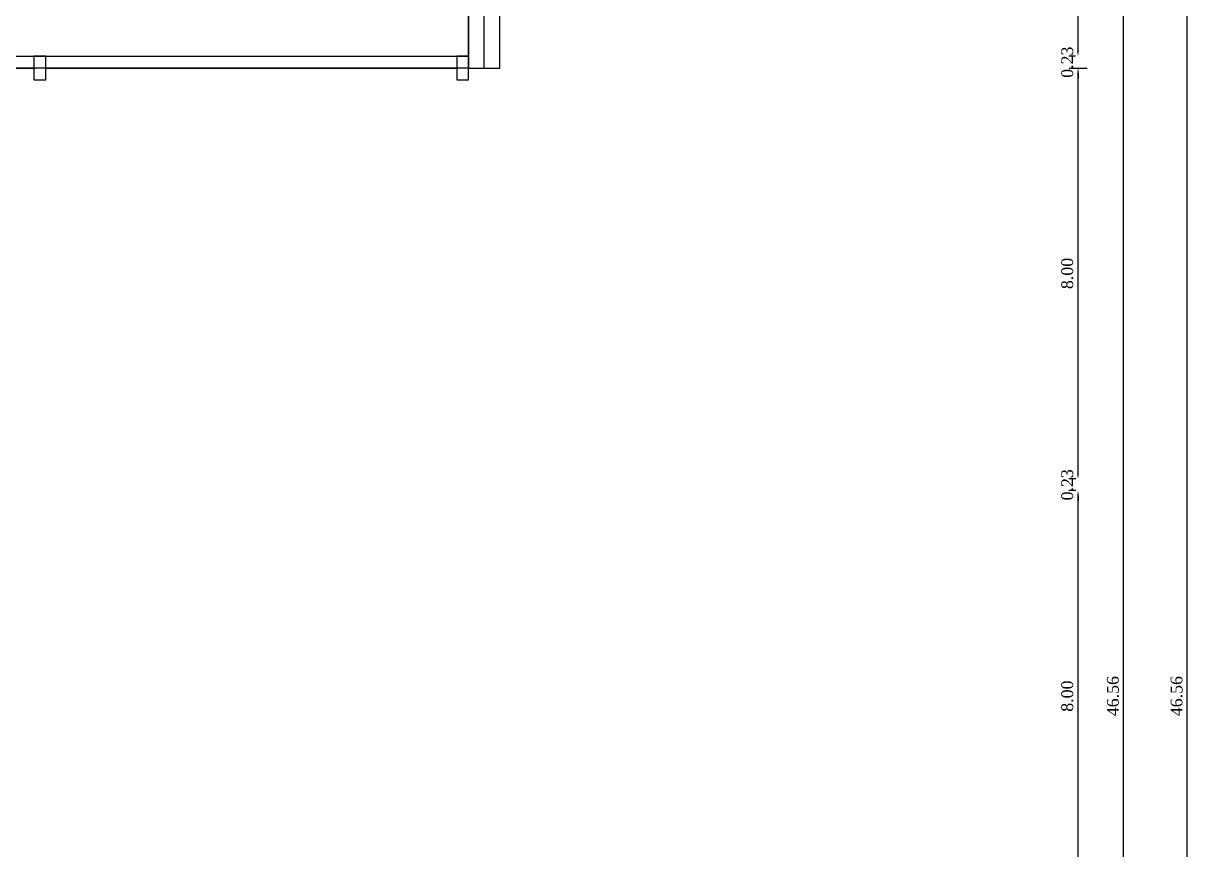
# Model space of a CAD drawing. Header units: metres. Extents: x 3616 to 3987, y 1122 to 1251.
# Drawn here: x 3805.23 to 3828.07, y 1178.91 to 1194.99 of the extents above; entities that cross this region are included whole.
import ezdxf

# ---------------------------------------------------------------- set-up
doc = ezdxf.new("R2010")
doc.units = ezdxf.units.M
doc.layers.add('BLK_1_FLR_0_BLT_UP_AREA', color=26, linetype='Continuous')
doc.styles.add('ANAND', font='times.ttf')
doc.dimstyles.new('V1', dxfattribs={"dimtxt": 0.23, "dimasz": 0.1, "dimexe": 0.18, "dimexo": 0.0625, "dimgap": 0.09, "dimtad": 1, "dimzin": 0, "dimdsep": 46, "dimtxsty": 'ANAND', "dimcen": 0.09, "dimadec": 0, "dimazin": 0, "dimtfac": 1, "dimtix": 1, "dimtofl": 0, "dimtmove": 2, "dimatfit": 0, "dimfxl": 0, "dimtolj": 1, "dimtzin": 0, "dimarcsym": 0})

# ---------------------------------------------------------------- blocks, each defined once
blk = doc.blocks.new('*D97')
at = {"color": 0, "lineweight": -2}
for p, q in [((3825.722, 1185.896), (3825.584, 1185.896)), ((3825.764, 1177.995), (3825.764, 1185.796)), ((3825.767, 1177.895), (3825.584, 1177.895))]:
    blk.add_line(p, q, dxfattribs=at)
at = {"color": 0}
for points in [[(3825.747, 1185.796), (3825.78, 1185.796), (3825.764, 1185.896)], [(3825.747, 1177.995), (3825.78, 1177.995), (3825.764, 1177.895)]]:
    blk.add_solid(points, dxfattribs=at)
at = {"layer": 'Defpoints', "color": 0}
for p in [(3825.764, 1185.896), (3825.784, 1185.896), (3825.83, 1177.895)]:
    blk.add_point(p, dxfattribs=at)
at = {"color": 0, "insert": (3825.556, 1181.895), "char_height": 0.23, "attachment_point": 5, "rotation": 90, "style": 'ANAND'}
blk.add_mtext('\\A1;8.00', dxfattribs=at)
blk = doc.blocks.new('*D98')
at = {"color": 0, "lineweight": -2}
for p, q in [((3825.764, 1186.224), (3825.764, 1186.324)), ((3825.722, 1186.124), (3825.584, 1186.124)), ((3825.722, 1185.896), (3825.584, 1185.896)), ((3825.764, 1185.796), (3825.764, 1185.696))]:
    blk.add_line(p, q, dxfattribs=at)
at = {"color": 0}
for points in [[(3825.747, 1186.224), (3825.78, 1186.224), (3825.764, 1186.124)], [(3825.747, 1185.796), (3825.78, 1185.796), (3825.764, 1185.896)]]:
    blk.add_solid(points, dxfattribs=at)
at = {"layer": 'Defpoints', "color": 0}
for p in [(3825.764, 1186.124), (3825.784, 1186.124), (3825.784, 1185.896)]:
    blk.add_point(p, dxfattribs=at)
at = {"color": 0, "insert": (3825.556, 1186.01), "char_height": 0.23, "attachment_point": 5, "rotation": 90, "style": 'ANAND'}
blk.add_mtext('\\A1;0.23', dxfattribs=at)
blk = doc.blocks.new('*D99')
at = {"color": 0, "lineweight": -2}
for p, q in [((3825.591, 1194.125), (3825.944, 1194.125)), ((3825.764, 1186.224), (3825.764, 1194.025)), ((3825.722, 1186.124), (3825.584, 1186.124))]:
    blk.add_line(p, q, dxfattribs=at)
at = {"color": 0}
for points in [[(3825.747, 1194.025), (3825.78, 1194.025), (3825.764, 1194.125)], [(3825.747, 1186.224), (3825.78, 1186.224), (3825.764, 1186.124)]]:
    blk.add_solid(points, dxfattribs=at)
at = {"layer": 'Defpoints', "color": 0}
for p in [(3825.528, 1194.125), (3825.764, 1194.125), (3825.784, 1186.124)]:
    blk.add_point(p, dxfattribs=at)
at = {"color": 0, "insert": (3825.556, 1190.125), "char_height": 0.23, "attachment_point": 5, "rotation": 90, "style": 'ANAND'}
blk.add_mtext('\\A1;8.00', dxfattribs=at)
blk = doc.blocks.new('*D100')
at = {"color": 0, "lineweight": -2}
for p, q in [((3825.764, 1194.454), (3825.764, 1194.554)), ((3825.714, 1194.354), (3825.584, 1194.354)), ((3825.591, 1194.125), (3825.944, 1194.125)), ((3825.764, 1194.025), (3825.764, 1193.925))]:
    blk.add_line(p, q, dxfattribs=at)
at = {"color": 0}
for points in [[(3825.747, 1194.454), (3825.78, 1194.454), (3825.764, 1194.354)], [(3825.747, 1194.025), (3825.78, 1194.025), (3825.764, 1194.125)]]:
    blk.add_solid(points, dxfattribs=at)
at = {"layer": 'Defpoints', "color": 0}
for p in [(3825.764, 1194.354), (3825.776, 1194.354), (3825.528, 1194.125)]:
    blk.add_point(p, dxfattribs=at)
at = {"color": 0, "insert": (3825.556, 1194.239), "char_height": 0.23, "attachment_point": 5, "rotation": 90, "style": 'ANAND'}
blk.add_mtext('\\A1;0.23', dxfattribs=at)
blk = doc.blocks.new('*D101')
at = {"color": 0, "lineweight": -2}
for p, q in [((3825.741, 1197.402), (3825.584, 1197.402)), ((3825.764, 1194.454), (3825.764, 1197.302)), ((3825.714, 1194.354), (3825.584, 1194.354))]:
    blk.add_line(p, q, dxfattribs=at)
at = {"color": 0}
for points in [[(3825.747, 1197.302), (3825.78, 1197.302), (3825.764, 1197.402)], [(3825.747, 1194.454), (3825.78, 1194.454), (3825.764, 1194.354)]]:
    blk.add_solid(points, dxfattribs=at)
at = {"layer": 'Defpoints', "color": 0}
for p in [(3825.764, 1197.402), (3825.804, 1197.402), (3825.776, 1194.354)]:
    blk.add_point(p, dxfattribs=at)
at = {"color": 0, "insert": (3825.556, 1195.878), "char_height": 0.23, "attachment_point": 5, "rotation": 90, "style": 'ANAND'}
blk.add_mtext('\\A1;3.05', dxfattribs=at)
blk = doc.blocks.new('*D117')
at = {"color": 0, "lineweight": -2}
for p, q in [((3826.651, 1158.716), (3826.651, 1205.074)), ((3826.714, 1205.174), (3826.831, 1205.174)), ((3826.714, 1158.616), (3826.831, 1158.616))]:
    blk.add_line(p, q, dxfattribs=at)
at = {"color": 0}
for points in [[(3826.635, 1205.074), (3826.668, 1205.074), (3826.651, 1205.174)], [(3826.635, 1158.716), (3826.668, 1158.716), (3826.651, 1158.616)]]:
    blk.add_solid(points, dxfattribs=at)
at = {"layer": 'Defpoints', "color": 0}
for p in [(3826.651, 1205.174), (3826.651, 1205.174), (3826.651, 1158.616)]:
    blk.add_point(p, dxfattribs=at)
at = {"color": 0, "insert": (3826.444, 1181.895), "char_height": 0.23, "attachment_point": 5, "rotation": 90, "style": 'ANAND'}
blk.add_mtext('\\A1;46.56', dxfattribs=at)
blk = doc.blocks.new('*D149')
at = {"color": 0, "lineweight": -2}
for p, q in [((3827.761, 1205.174), (3828.071, 1205.174)), ((3827.891, 1158.716), (3827.891, 1205.074)), ((3827.761, 1158.616), (3828.071, 1158.616))]:
    blk.add_line(p, q, dxfattribs=at)
at = {"color": 0}
for points in [[(3827.875, 1205.074), (3827.908, 1205.074), (3827.891, 1205.174)], [(3827.875, 1158.716), (3827.908, 1158.716), (3827.891, 1158.616)]]:
    blk.add_solid(points, dxfattribs=at)
at = {"layer": 'Defpoints', "color": 0}
for p in [(3827.699, 1205.174), (3827.891, 1205.174), (3827.699, 1158.616)]:
    blk.add_point(p, dxfattribs=at)
at = {"color": 0, "insert": (3827.684, 1181.895), "char_height": 0.23, "attachment_point": 5, "rotation": 90, "style": 'ANAND'}
blk.add_mtext('\\A1;46.56', dxfattribs=at)

msp = doc.modelspace()

# ---------------------------------------------------------------- linework, layer by layer
at = {"lineweight": -2}
for p, q in [((3813.89569, 1194.12511, -0.0324), (3813.89569, 1197.40171, -0.0324)), ((3814.20049, 1194.12511, -0.0324), (3814.20049, 1197.40171, -0.0324)), ((3814.50529, 1194.12511, -0.0324), (3814.50529, 1197.40171, -0.0324)), ((3801.62749, 1194.35371, -0.0324), (3809.78089, 1194.35371, -0.0324)), ((3805.43749, 1194.35371, -0.0324), (3805.43749, 1193.89651, -0.0324)), ((3808.53325, 1194.35371, -0.0324), (3813.89569, 1194.35371, -0.0324)), ((3813.89569, 1193.89651, -0.0324), (3813.89569, 1194.35371, -0.0324)), ((3801.62749, 1194.12511, -0.0324), (3805.43749, 1194.12511, -0.0324)), ((3805.66609, 1194.12511, -0.0324), (3809.78089, 1194.12511, -0.0324)), ((3808.53325, 1194.12511, -0.0324), (3813.66709, 1194.12511, -0.0324)), ((3813.89569, 1194.12511, -0.0324), (3814.50529, 1194.12511, -0.0324))]:
    msp.add_line(p, q, dxfattribs=at)
at = {"lineweight": -2, "elevation": -0.0324}
for points in [[(3805.43749, 1193.89651), (3805.66609, 1193.89651), (3805.66609, 1194.35371), (3805.43749, 1194.35371)], [(3813.66709, 1193.89651), (3813.89569, 1193.89651), (3813.89569, 1194.35371), (3813.66709, 1194.35371)]]:
    msp.add_lwpolyline(points, close=True, dxfattribs=at)
at = {"layer": 'BLK_1_FLR_0_BLT_UP_AREA', "color": 26, "ltscale": 400, "elevation": -0.0324}
msp.add_lwpolyline([(3785.77789, 1205.17411), (3813.89569, 1205.17411), (3813.89569, 1194.12511), (3801.62749, 1194.12511), (3801.62749, 1185.89551), (3797.43649, 1185.89551), (3797.43421, 1175.2278), (3805.43749, 1175.22951), (3805.43749, 1177.89616), (3822.12529, 1177.89291), (3822.12529, 1158.61591), (3797.20789, 1158.61591), (3797.20789, 1159.94941), (3794.15989, 1159.94941), (3794.15989, 1158.61591), (3785.77789, 1158.61591), (3785.77789, 1166.38831), (3788.52109, 1166.38831), (3788.52109, 1169.43631), (3785.77789, 1169.43631)], close=True, dxfattribs=at)

# ---------------------------------------------------------------- dimensions: what is measured, and where the dimension line sits
for base, p1, p2, picture, middle in [((3826.65124, 1205.17411, -0.0324), (3826.65124, 1158.61591, -0.0324), (3826.65124, 1205.17411, -0.0324), '*D117', (3826.44392, 1181.89501, -0.0324)), ((3827.89146, 1205.17411, -0.0324), (3827.69853, 1158.61591, -0.0324), (3827.69853, 1205.17411, -0.0324), '*D149', (3827.68414, 1181.89501, -0.0324)), ((3825.76364, 1197.40171, -0.0324), (3825.77646, 1194.35371, -0.0324), (3825.80386, 1197.40171, -0.0324), '*D101', (3825.55632, 1195.87771, -0.0324)), ((3825.76364, 1194.35371, -0.0324), (3825.52849, 1194.12511, -0.0324), (3825.77646, 1194.35371, -0.0324), '*D100', (3825.55632, 1194.23941, -0.0324)), ((3825.76364, 1194.12511, -0.0324), (3825.78413, 1186.12411, -0.0324), (3825.52849, 1194.12511, -0.0324), '*D99', (3825.55632, 1190.12461, -0.0324)), ((3825.76364, 1186.12411, -0.0324), (3825.78413, 1185.89551, -0.0324), (3825.78413, 1186.12411, -0.0324), '*D98', (3825.55632, 1186.00981, -0.0324)), ((3825.76364, 1185.89551, -0.0324), (3825.82976, 1177.89451, -0.0324), (3825.78413, 1185.89551, -0.0324), '*D97', (3825.55632, 1181.89501, -0.0324))]:
    dim = msp.add_linear_dim(base=base, p1=p1, p2=p2, angle=90, dimstyle='V1')
    dim.commit()
    dim.dimension.update_dxf_attribs({"geometry": picture, "text_midpoint": middle})

doc.saveas('drawing.dxf')
